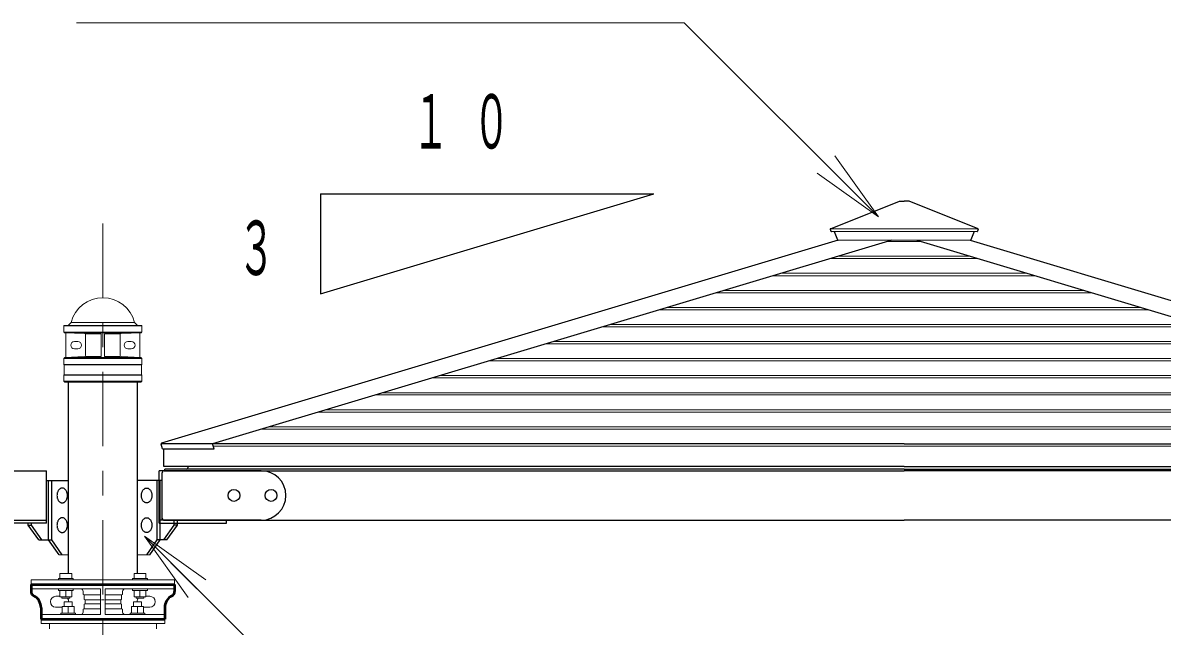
# Model space of a CAD drawing. Units: millimetres on the paper, scale 1:50. Extents: x -365 to 10, y -38 to 257.
# Drawn here: x -266.93 to -220.86, y 102.19 to 126.6 of the extents above; entities that cross this region are included whole.
import ezdxf
from ezdxf.enums import TextEntityAlignment as Align

# ---------------------------------------------------------------- set-up
doc = ezdxf.new("R2010")
doc.units = ezdxf.units.MM
doc.linetypes.add('USER2', pattern=[6, 3, -1, 1, -1])
doc.layers.add('LY_1', color=7, linetype='Continuous', lineweight=25)
doc.styles.add('ＭＳ ゴシック', font='')
doc.styles.get('ＭＳ ゴシック').set_extended_font_data('MS Gothic')

msp = doc.modelspace()

# ---------------------------------------------------------------- linework, layer by layer
at = {"layer": 'LY_1', "lineweight": 13}
for p, q in [((-234.099, 121.224), (-232.331, 118.75)), ((-232.331, 118.75), (-234.452, 120.871)), ((-232.331, 118.75), (-234.806, 120.517)), ((-265.271, 114.342), (-265.251, 114.362)), ((-265.271, 114.342), (-265.271, 114.082)), ((-265.271, 114.342), (-262.111, 114.342)), ((-265.251, 114.362), (-262.131, 114.362)), ((-265.089, 114.362), (-264.971, 114.48)), ((-264.971, 114.48), (-262.411, 114.48)), ((-262.293, 114.362), (-262.411, 114.48)), ((-262.131, 114.362), (-262.111, 114.342)), ((-262.111, 114.342), (-262.111, 114.082)), ((-265.271, 114.082), (-262.111, 114.082)), ((-265.271, 114.082), (-265.251, 114.062)), ((-265.251, 114.062), (-264.429, 114.026)), ((-265.251, 114.062), (-262.131, 114.062)), ((-265.191, 114.058), (-265.191, 113.066)), ((-264.391, 114.024), (-263.761, 114.024)), ((-264.391, 113.986), (-264.391, 113.137)), ((-263.761, 114.022), (-263.761, 113.102)), ((-262.991, 114.024), (-263.621, 114.024)), ((-263.621, 114.022), (-263.621, 113.102)), ((-262.991, 113.986), (-262.991, 113.137)), ((-262.131, 114.062), (-262.953, 114.026)), ((-262.191, 114.058), (-262.191, 113.066)), ((-262.131, 114.062), (-262.111, 114.082)), ((-264.841, 113.712), (-264.701, 113.712)), ((-264.841, 113.412), (-264.701, 113.412)), ((-262.541, 113.712), (-262.681, 113.712)), ((-262.541, 113.412), (-262.681, 113.412)), ((-265.231, 113.062), (-265.271, 113.022)), ((-265.271, 113.022), (-262.111, 113.022)), ((-265.271, 113.022), (-265.271, 112.782)), ((-265.231, 113.062), (-264.429, 113.097)), ((-265.231, 113.062), (-262.151, 113.062)), ((-264.391, 113.098), (-263.761, 113.098)), ((-262.991, 113.098), (-263.621, 113.098)), ((-262.151, 113.062), (-262.953, 113.097)), ((-262.151, 113.062), (-262.111, 113.022)), ((-262.111, 113.022), (-262.111, 112.782)), ((-265.271, 112.782), (-262.111, 112.782)), ((-265.271, 112.782), (-265.251, 112.762)), ((-265.251, 112.762), (-262.131, 112.762)), ((-265.251, 112.762), (-265.251, 112.362)), ((-262.111, 112.782), (-262.131, 112.762)), ((-262.131, 112.762), (-262.131, 112.362)), ((-265.251, 112.362), (-265.271, 112.342)), ((-265.271, 112.342), (-262.111, 112.342)), ((-265.271, 112.342), (-265.271, 112.102)), ((-265.271, 112.102), (-262.111, 112.102)), ((-265.271, 112.102), (-265.231, 112.062)), ((-265.251, 112.362), (-262.131, 112.362)), ((-265.231, 112.062), (-262.151, 112.062)), ((-262.111, 112.102), (-262.151, 112.062)), ((-262.131, 112.362), (-262.111, 112.342)), ((-262.111, 112.342), (-262.111, 112.102)), ((-262.009, 105.829), (-259.888, 103.708)), ((-262.009, 105.829), (-259.534, 104.061)), ((-260.242, 103.354), (-262.009, 105.829)), ((-261.793, 105.08), (-262.293, 105.08)), ((-264.891, 104.124), (-265.491, 104.124)), ((-265.491, 104.124), (-265.491, 104.06)), ((-265.431, 104.324), (-265.431, 104.124)), ((-264.951, 104.324), (-265.431, 104.324)), ((-264.951, 104.324), (-264.951, 104.124)), ((-264.891, 104.124), (-264.891, 104.06)), ((-261.891, 104.124), (-262.491, 104.124)), ((-262.491, 104.124), (-262.491, 104.06)), ((-261.951, 104.324), (-262.431, 104.324)), ((-262.431, 104.324), (-262.431, 104.124)), ((-261.951, 104.324), (-261.951, 104.124)), ((-261.891, 104.124), (-261.891, 104.06)), ((-266.591, 104.06), (-266.591, 103.88)), ((-260.791, 104.06), (-266.591, 104.06)), ((-266.591, 103.7), (-263.781, 103.7)), ((-265.491, 103.636), (-265.491, 103.7)), ((-264.891, 103.636), (-264.891, 103.7)), ((-263.781, 103.7), (-263.781, 102.66)), ((-263.601, 103.7), (-263.601, 102.66)), ((-260.791, 103.7), (-263.601, 103.7)), ((-262.491, 103.636), (-262.491, 103.7)), ((-261.891, 103.636), (-261.891, 103.7)), ((-260.791, 104.06), (-260.791, 103.88)), ((-265.591, 103.4), (-265.431, 103.4)), ((-265.491, 103.636), (-264.891, 103.636)), ((-265.431, 103.376), (-265.431, 103.636)), ((-265.431, 103.376), (-264.951, 103.376)), ((-265.351, 103.324), (-265.351, 103.376)), ((-265.351, 103.324), (-265.031, 103.324)), ((-265.191, 103.376), (-265.191, 103.636)), ((-265.031, 103.324), (-265.031, 103.376)), ((-264.951, 103.376), (-264.951, 103.636)), ((-264.491, 103.6), (-264.491, 103.48)), ((-264.451, 103.46), (-264.491, 103.48)), ((-263.781, 103.46), (-264.451, 103.46)), ((-264.451, 103.46), (-264.451, 103.28)), ((-264.411, 103.26), (-264.451, 103.28)), ((-263.781, 103.26), (-264.411, 103.26)), ((-264.411, 103.26), (-264.411, 103.1)), ((-263.641, 103.26), (-263.741, 103.26)), ((-263.601, 103.46), (-262.931, 103.46)), ((-263.601, 103.26), (-262.971, 103.26)), ((-262.971, 103.26), (-262.931, 103.28)), ((-262.971, 103.26), (-262.971, 103.1)), ((-262.931, 103.46), (-262.891, 103.48)), ((-262.931, 103.46), (-262.931, 103.28)), ((-262.891, 103.6), (-262.891, 103.48)), ((-261.891, 103.636), (-262.491, 103.636)), ((-262.431, 103.376), (-262.431, 103.636)), ((-261.951, 103.376), (-262.431, 103.376)), ((-262.351, 103.324), (-262.351, 103.376)), ((-262.031, 103.324), (-262.351, 103.324)), ((-262.191, 103.376), (-262.191, 103.636)), ((-262.031, 103.324), (-262.031, 103.376)), ((-261.951, 103.376), (-261.951, 103.636)), ((-261.791, 103.4), (-261.951, 103.4)), ((-265.591, 102.96), (-265.331, 102.96)), ((-265.331, 102.984), (-264.851, 102.984)), ((-265.331, 102.984), (-265.331, 102.724)), ((-264.931, 103.18), (-265.251, 103.18)), ((-265.251, 103.18), (-265.251, 102.984)), ((-265.091, 102.984), (-265.091, 102.724)), ((-264.931, 103.18), (-264.931, 102.984)), ((-264.851, 102.984), (-264.851, 102.724)), ((-264.491, 102.88), (-264.451, 102.9)), ((-264.491, 102.88), (-264.491, 102.76)), ((-264.451, 103.08), (-264.411, 103.1)), ((-264.451, 103.08), (-264.451, 102.9)), ((-263.781, 102.9), (-264.451, 102.9)), ((-263.781, 103.1), (-264.411, 103.1)), ((-263.601, 103.1), (-262.971, 103.1)), ((-263.601, 102.9), (-262.931, 102.9)), ((-262.931, 103.08), (-262.971, 103.1)), ((-262.931, 103.08), (-262.931, 102.9)), ((-262.891, 102.88), (-262.931, 102.9)), ((-262.891, 102.88), (-262.891, 102.76)), ((-262.051, 102.984), (-262.531, 102.984)), ((-262.531, 102.984), (-262.531, 102.724)), ((-262.451, 103.18), (-262.451, 102.984)), ((-262.131, 103.18), (-262.451, 103.18)), ((-262.291, 102.984), (-262.291, 102.724)), ((-262.131, 103.18), (-262.131, 102.984)), ((-262.051, 102.984), (-262.051, 102.724)), ((-261.791, 102.96), (-262.051, 102.96)), ((-266.191, 102.66), (-263.781, 102.66)), ((-266.191, 102.48), (-266.191, 102.3)), ((-266.191, 102.48), (-261.191, 102.48)), ((-266.191, 102.3), (-261.191, 102.3)), ((-265.854, 102.3), (-265.854, 102.08)), ((-265.391, 102.724), (-264.791, 102.724)), ((-265.391, 102.724), (-265.391, 102.66)), ((-264.791, 102.724), (-264.791, 102.66)), ((-261.191, 102.66), (-263.601, 102.66)), ((-262.591, 102.724), (-262.591, 102.66)), ((-262.591, 102.724), (-261.991, 102.724)), ((-261.991, 102.724), (-261.991, 102.66)), ((-261.528, 102.3), (-261.528, 102.08)), ((-261.191, 102.48), (-261.191, 102.3))]:
    msp.add_line(p, q, dxfattribs=at)
at = {"layer": 'LY_1'}
for p, q in [((-254.898, 119.678), (-254.898, 115.634)), ((-254.898, 119.678), (-241.418, 119.678)), ((-254.898, 115.633), (-241.418, 119.677)), ((-265.089, 112.062), (-265.089, 104.324)), ((-262.293, 104.324), (-262.293, 112.062)), ((-261.231, 108.649), (-261.231, 109.361)), ((-231.291, 108.649), (-261.231, 108.649)), ((-231.291, 108.649), (-201.351, 108.649)), ((-261.496, 105.68), (-261.496, 108.08)), ((-261.369, 105.68), (-261.369, 108.08)), ((-260.803, 106.28), (-260.803, 106.48)), ((-260.676, 106.28), (-260.676, 106.48)), ((-261.228, 105.68), (-260.803, 106.28)), ((-261.1, 105.68), (-260.676, 106.28)), ((-260.676, 106.28), (-260.803, 106.28)), ((-261.92, 105.08), (-261.496, 105.68)), ((-261.793, 105.08), (-261.369, 105.68)), ((-261.1, 105.68), (-261.496, 105.68))]:
    msp.add_line(p, q, dxfattribs=at)
at = {"layer": 'LY_1', "color": 2}
for p, q in [((-234.272, 118.272), (-231.489, 119.38)), ((-231.489, 119.38), (-231.291, 119.38)), ((-231.092, 119.38), (-231.291, 119.38)), ((-228.309, 118.272), (-231.092, 119.38)), ((-234.283, 118.246), (-234.254, 118.172)), ((-234.12, 118.159), (-233.984, 117.819)), ((-228.462, 118.159), (-228.597, 117.819)), ((-228.298, 118.246), (-228.328, 118.172)), ((-261.291, 108.08), (-262.293, 108.08))]:
    msp.add_line(p, q, dxfattribs=at)
at = {"layer": 'LY_1', "linetype": 'USER2', "lineweight": 13}
msp.add_line((-263.691, 55.48), (-263.691, 118.704), dxfattribs=at)
at = {"layer": 'LY_1', "color": 2, "lineweight": 13}
for p, q in [((-234.281, 118.265), (-231.291, 118.265)), ((-234.235, 118.159), (-231.291, 118.159)), ((-228.3, 118.265), (-231.291, 118.265)), ((-228.346, 118.159), (-231.291, 118.159)), ((-233.966, 117.806), (-231.291, 117.806)), ((-228.616, 117.806), (-231.291, 117.806))]:
    msp.add_line(p, q, dxfattribs=at)
at = {"layer": 'LY_1', "color": 131}
for p, q in [((-233.962, 117.806), (-261.315, 109.6)), ((-231.796, 117.806), (-259.252, 109.569)), ((-230.785, 117.806), (-203.33, 109.569)), ((-228.62, 117.806), (-201.267, 109.6)), ((-261.276, 109.361), (-261.336, 109.56)), ((-261.276, 109.361), (-259.189, 109.361)), ((-259.189, 109.361), (-259.252, 109.569)), ((-261.291, 106.56), (-261.291, 108.4)), ((-261.211, 108.48), (-231.291, 108.48)), ((-231.291, 108.544), (-261.191, 108.544)), ((-261.191, 108.48), (-261.191, 108.544)), ((-260.311, 108.48), (-261.191, 108.48)), ((-261.111, 108.48), (-260.271, 108.48)), ((-260.255, 108.649), (-260.255, 108.6)), ((-231.291, 108.544), (-201.391, 108.544)), ((-201.371, 108.48), (-231.291, 108.48)), ((-261.291, 106.48), (-261.291, 108.08)), ((-260.676, 106.48), (-261.291, 106.48)), ((-261.211, 106.48), (-231.291, 106.48)), ((-201.371, 106.48), (-231.291, 106.48))]:
    msp.add_line(p, q, dxfattribs=at)
at = {"layer": 'LY_1', "color": 12, "lineweight": 13}
for p, q in [((-231.981, 117.751), (-231.291, 117.751)), ((-230.601, 117.751), (-231.291, 117.751)), ((-234.279, 117.061), (-231.291, 117.061)), ((-233.965, 117.155), (-231.291, 117.155)), ((-228.617, 117.155), (-231.291, 117.155)), ((-228.302, 117.061), (-231.291, 117.061)), ((-236.578, 116.371), (-231.291, 116.371)), ((-236.264, 116.466), (-231.291, 116.466)), ((-226.318, 116.466), (-231.291, 116.466)), ((-226.003, 116.371), (-231.291, 116.371)), ((-238.877, 115.682), (-231.291, 115.682)), ((-238.563, 115.776), (-231.291, 115.776)), ((-224.019, 115.776), (-231.291, 115.776)), ((-223.705, 115.682), (-231.291, 115.682)), ((-241.176, 114.992), (-231.291, 114.992)), ((-240.861, 115.087), (-231.291, 115.087)), ((-221.72, 115.087), (-231.291, 115.087)), ((-221.406, 114.992), (-231.291, 114.992)), ((-243.475, 114.303), (-231.291, 114.303)), ((-243.16, 114.397), (-231.291, 114.397)), ((-219.421, 114.397), (-231.291, 114.397)), ((-219.107, 114.303), (-231.291, 114.303)), ((-245.773, 113.613), (-231.291, 113.613)), ((-245.459, 113.707), (-231.291, 113.707)), ((-217.123, 113.707), (-231.291, 113.707)), ((-216.808, 113.613), (-231.291, 113.613)), ((-248.072, 112.923), (-231.291, 112.923)), ((-247.758, 113.018), (-231.291, 113.018)), ((-214.824, 113.018), (-231.291, 113.018)), ((-214.509, 112.923), (-231.291, 112.923)), ((-250.371, 112.234), (-231.291, 112.234)), ((-250.057, 112.328), (-231.291, 112.328)), ((-212.525, 112.328), (-231.291, 112.328)), ((-212.211, 112.234), (-231.291, 112.234)), ((-252.67, 111.544), (-231.291, 111.544)), ((-252.355, 111.638), (-231.291, 111.638)), ((-210.226, 111.638), (-231.291, 111.638)), ((-209.912, 111.544), (-231.291, 111.544)), ((-254.968, 110.854), (-231.291, 110.854)), ((-254.654, 110.949), (-231.291, 110.949)), ((-207.927, 110.949), (-231.291, 110.949)), ((-207.613, 110.854), (-231.291, 110.854)), ((-257.267, 110.165), (-231.291, 110.165)), ((-256.953, 110.259), (-231.291, 110.259)), ((-205.629, 110.259), (-231.291, 110.259)), ((-205.314, 110.165), (-231.291, 110.165))]:
    msp.add_line(p, q, dxfattribs=at)
at = {"layer": 'LY_1', "color": 4}
for p, q in [((-231.291, 109.569), (-261.291, 109.569)), ((-231.291, 109.569), (-201.291, 109.569)), ((-270.091, 108.48), (-265.971, 108.48)), ((-265.971, 106.36), (-265.971, 108.48)), ((-265.971, 108.08), (-265.089, 108.08)), ((-265.886, 105.68), (-265.886, 108.08)), ((-265.758, 105.68), (-265.758, 108.08)), ((-270.091, 106.48), (-265.971, 106.48)), ((-265.971, 106.36), (-268.691, 106.36)), ((-266.706, 106.28), (-266.706, 106.36)), ((-266.706, 106.28), (-266.579, 106.28)), ((-266.281, 105.68), (-266.706, 106.28)), ((-266.579, 106.28), (-266.579, 106.36)), ((-266.154, 105.68), (-266.579, 106.28)), ((-266.281, 105.68), (-265.758, 105.68)), ((-265.461, 105.08), (-265.886, 105.68)), ((-265.334, 105.08), (-265.758, 105.68))]:
    msp.add_line(p, q, dxfattribs=at)
at = {"layer": 'LY_1', "color": 4, "lineweight": 13}
for p, q in [((-259.223, 109.475), (-231.291, 109.475)), ((-203.358, 109.475), (-231.291, 109.475)), ((-265.461, 105.08), (-265.089, 105.08))]:
    msp.add_line(p, q, dxfattribs=at)
at = {"layer": 'LY_1', "color": 40}
for p, q in [((-257.291, 108.48), (-261.411, 108.48)), ((-261.411, 106.36), (-261.411, 108.48)), ((-257.291, 106.48), (-261.411, 106.48)), ((-258.691, 106.36), (-258.691, 106.48)), ((-261.411, 106.36), (-258.691, 106.36))]:
    msp.add_line(p, q, dxfattribs=at)
at = {"layer": 'LY_1', "color": 140, "lineweight": 50}
for p, q in [((-266.591, 103.88), (-266.591, 103.596)), ((-266.591, 103.88), (-260.791, 103.88)), ((-260.791, 103.88), (-260.791, 103.596)), ((-266.191, 102.94), (-266.191, 102.48)), ((-261.191, 102.94), (-261.191, 102.48)), ((-266.191, 102.48), (-261.191, 102.48))]:
    msp.add_line(p, q, dxfattribs=at)
at = {"layer": 'LY_1', "lineweight": 13}
for points in [[(-232.331, 118.75), (-240.183, 126.602), (-264.762, 126.602)], [(-262.009, 105.829), (-253.415, 97.234), (-228.46, 97.234)]]:
    msp.add_lwpolyline(points, dxfattribs=at)
at = {"layer": 'LY_1', "color": 4}
for points in [[(-265.334, 107.78), (-265.353, 107.778), (-265.371, 107.775), (-265.389, 107.769), (-265.407, 107.761), (-265.424, 107.751), (-265.44, 107.739), (-265.456, 107.725), (-265.47, 107.709), (-265.484, 107.692), (-265.497, 107.672), (-265.508, 107.652), (-265.518, 107.63), (-265.526, 107.606), (-265.533, 107.582), (-265.539, 107.557), (-265.543, 107.532), (-265.545, 107.506), (-265.546, 107.48), (-265.545, 107.453), (-265.543, 107.427), (-265.539, 107.402), (-265.533, 107.377), (-265.526, 107.353), (-265.518, 107.33), (-265.508, 107.308), (-265.497, 107.287), (-265.484, 107.267), (-265.47, 107.25), (-265.456, 107.234), (-265.44, 107.22), (-265.424, 107.208), (-265.407, 107.198), (-265.389, 107.19), (-265.371, 107.184), (-265.353, 107.181), (-265.334, 107.18), (-265.316, 107.181), (-265.297, 107.184), (-265.279, 107.19), (-265.261, 107.198), (-265.244, 107.208), (-265.228, 107.22), (-265.212, 107.234), (-265.198, 107.25), (-265.184, 107.267), (-265.172, 107.287), (-265.16, 107.308), (-265.15, 107.33), (-265.142, 107.353), (-265.135, 107.377), (-265.129, 107.402), (-265.125, 107.427), (-265.123, 107.453), (-265.122, 107.48), (-265.123, 107.506), (-265.125, 107.532), (-265.129, 107.557), (-265.135, 107.582), (-265.142, 107.606), (-265.15, 107.63), (-265.16, 107.652), (-265.172, 107.672), (-265.184, 107.692), (-265.198, 107.709), (-265.212, 107.725), (-265.228, 107.739), (-265.244, 107.751), (-265.261, 107.761), (-265.279, 107.769), (-265.297, 107.775), (-265.316, 107.778)], [(-265.334, 106.58), (-265.353, 106.578), (-265.371, 106.575), (-265.389, 106.569), (-265.407, 106.561), (-265.424, 106.551), (-265.44, 106.539), (-265.456, 106.525), (-265.47, 106.509), (-265.484, 106.492), (-265.497, 106.472), (-265.508, 106.452), (-265.518, 106.43), (-265.526, 106.406), (-265.533, 106.382), (-265.539, 106.357), (-265.543, 106.332), (-265.545, 106.306), (-265.546, 106.28), (-265.545, 106.253), (-265.543, 106.227), (-265.539, 106.202), (-265.533, 106.177), (-265.526, 106.153), (-265.518, 106.13), (-265.508, 106.108), (-265.497, 106.087), (-265.484, 106.067), (-265.47, 106.05), (-265.456, 106.034), (-265.44, 106.02), (-265.424, 106.008), (-265.407, 105.998), (-265.389, 105.99), (-265.371, 105.984), (-265.353, 105.981), (-265.334, 105.98), (-265.316, 105.981), (-265.297, 105.984), (-265.279, 105.99), (-265.261, 105.998), (-265.244, 106.008), (-265.228, 106.02), (-265.212, 106.034), (-265.198, 106.05), (-265.184, 106.067), (-265.172, 106.087), (-265.16, 106.108), (-265.15, 106.13), (-265.142, 106.153), (-265.135, 106.177), (-265.129, 106.202), (-265.125, 106.227), (-265.123, 106.253), (-265.122, 106.28), (-265.123, 106.306), (-265.125, 106.332), (-265.129, 106.357), (-265.135, 106.382), (-265.142, 106.406), (-265.15, 106.43), (-265.16, 106.452), (-265.172, 106.472), (-265.184, 106.492), (-265.198, 106.509), (-265.212, 106.525), (-265.228, 106.539), (-265.244, 106.551), (-265.261, 106.561), (-265.279, 106.569), (-265.297, 106.575), (-265.316, 106.578)]]:
    msp.add_lwpolyline(points, close=True, dxfattribs=at)
at = {"layer": 'LY_1'}
for points in [[(-261.92, 107.78), (-261.902, 107.778), (-261.883, 107.775), (-261.865, 107.769), (-261.848, 107.761), (-261.831, 107.751), (-261.814, 107.739), (-261.799, 107.725), (-261.784, 107.709), (-261.77, 107.692), (-261.758, 107.672), (-261.746, 107.652), (-261.737, 107.63), (-261.728, 107.606), (-261.721, 107.582), (-261.715, 107.557), (-261.711, 107.532), (-261.709, 107.506), (-261.708, 107.48), (-261.709, 107.453), (-261.711, 107.427), (-261.715, 107.402), (-261.721, 107.377), (-261.728, 107.353), (-261.737, 107.33), (-261.746, 107.308), (-261.758, 107.287), (-261.77, 107.267), (-261.784, 107.25), (-261.799, 107.234), (-261.814, 107.22), (-261.831, 107.208), (-261.848, 107.198), (-261.865, 107.19), (-261.883, 107.184), (-261.902, 107.181), (-261.92, 107.18), (-261.939, 107.181), (-261.957, 107.184), (-261.975, 107.19), (-261.993, 107.198), (-262.01, 107.208), (-262.026, 107.22), (-262.042, 107.234), (-262.057, 107.25), (-262.07, 107.267), (-262.083, 107.287), (-262.094, 107.308), (-262.104, 107.33), (-262.112, 107.353), (-262.12, 107.377), (-262.125, 107.402), (-262.129, 107.427), (-262.132, 107.453), (-262.132, 107.48), (-262.132, 107.506), (-262.129, 107.532), (-262.125, 107.557), (-262.12, 107.582), (-262.112, 107.606), (-262.104, 107.63), (-262.094, 107.652), (-262.083, 107.672), (-262.07, 107.692), (-262.057, 107.709), (-262.042, 107.725), (-262.026, 107.739), (-262.01, 107.751), (-261.993, 107.761), (-261.975, 107.769), (-261.957, 107.775), (-261.939, 107.778)], [(-261.92, 106.58), (-261.902, 106.578), (-261.883, 106.575), (-261.865, 106.569), (-261.848, 106.561), (-261.831, 106.551), (-261.814, 106.539), (-261.799, 106.525), (-261.784, 106.509), (-261.77, 106.492), (-261.758, 106.472), (-261.746, 106.452), (-261.737, 106.43), (-261.728, 106.406), (-261.721, 106.382), (-261.715, 106.357), (-261.711, 106.332), (-261.709, 106.306), (-261.708, 106.28), (-261.709, 106.253), (-261.711, 106.227), (-261.715, 106.202), (-261.721, 106.177), (-261.728, 106.153), (-261.737, 106.13), (-261.746, 106.108), (-261.758, 106.087), (-261.77, 106.067), (-261.784, 106.05), (-261.799, 106.034), (-261.814, 106.02), (-261.831, 106.008), (-261.848, 105.998), (-261.865, 105.99), (-261.883, 105.984), (-261.902, 105.981), (-261.92, 105.98), (-261.939, 105.981), (-261.957, 105.984), (-261.975, 105.99), (-261.993, 105.998), (-262.01, 106.008), (-262.026, 106.02), (-262.042, 106.034), (-262.057, 106.05), (-262.07, 106.067), (-262.083, 106.087), (-262.094, 106.108), (-262.104, 106.13), (-262.112, 106.153), (-262.12, 106.177), (-262.125, 106.202), (-262.129, 106.227), (-262.132, 106.253), (-262.132, 106.28), (-262.132, 106.306), (-262.129, 106.332), (-262.125, 106.357), (-262.12, 106.382), (-262.112, 106.406), (-262.104, 106.43), (-262.094, 106.452), (-262.083, 106.472), (-262.07, 106.492), (-262.057, 106.509), (-262.042, 106.525), (-262.026, 106.539), (-262.01, 106.551), (-261.993, 106.561), (-261.975, 106.569), (-261.957, 106.575), (-261.939, 106.578)]]:
    msp.add_lwpolyline(points, close=True, dxfattribs=at)
at = {"layer": 'LY_1', "color": 40}
for centre in [(-258.391, 107.48), (-256.891, 107.48)]:
    msp.add_circle(centre, 0.24, dxfattribs=at)
at = {"layer": 'LY_1', "color": 2}
for centre, start, end in [((-234.265, 118.254), 111.7, 201.7), ((-234.235, 118.179), 201.7, 270), ((-228.346, 118.179), 270, 338.3), ((-228.317, 118.254), 338.3, 68.3), ((-233.966, 117.826), 196.7, 270), ((-228.616, 117.826), 270, 343.3)]:
    msp.add_arc(centre, 0.02, start, end, dxfattribs=at)
at = {"layer": 'LY_1', "lineweight": 13}
for centre, radius, start, end in [((-263.691, 114.16), 1.319, 14.0025, 165.9975), ((-264.431, 113.986), 0.04, 0, 87.5), ((-263.801, 114.022), 0.04, 0, 90), ((-263.581, 114.022), 0.04, 90, 180), ((-262.951, 113.986), 0.04, 92.5, 180), ((-264.841, 113.562), 0.15, 90, 270), ((-264.701, 113.562), 0.15, 270, 90), ((-262.681, 113.562), 0.15, 90, 270), ((-262.541, 113.562), 0.15, 270, 90), ((-264.431, 113.137), 0.04, 272.5, 0), ((-263.801, 113.102), 0.04, 270, 0), ((-263.581, 113.102), 0.04, 180, 270), ((-262.951, 113.137), 0.04, 180, 267.5), ((-264.591, 103.6), 0.1, 0, 90), ((-262.791, 103.6), 0.1, 90, 180), ((-265.591, 103.18), 0.22, 90, 267.3386), ((-265.291, 103.18), 0.22, 0.0002, 40.887), ((-262.091, 103.18), 0.22, 139.113, 179.9998), ((-261.791, 103.18), 0.22, 270, 90), ((-264.591, 102.76), 0.1, 270, 0), ((-262.791, 102.76), 0.1, 180, 270)]:
    msp.add_arc(centre, radius, start, end, dxfattribs=at)
at = {"layer": 'LY_1', "color": 131}
for centre, radius, start, end in [((-261.306, 109.57), 0.032, 106.6992, 196.6992), ((-261.211, 108.4), 0.08, 90, 180), ((-260.311, 108.6), 0.056, 270, 0), ((-261.211, 106.56), 0.08, 180, 270)]:
    msp.add_arc(centre, radius, start, end, dxfattribs=at)
at = {"layer": 'LY_1', "color": 40}
msp.add_arc((-257.291, 107.48), 1, 270, 90, dxfattribs=at)
at = {"layer": 'LY_1', "color": 140, "lineweight": 50}
for centre, radius, start, end in [((-266.391, 103.596), 0.2, 180, 242.7423), ((-266.729, 102.94), 0.538, 0, 62.7423), ((-260.653, 102.94), 0.538, 117.2577, 180), ((-260.991, 103.596), 0.2, 297.2577, 0)]:
    msp.add_arc(centre, radius, start, end, dxfattribs=at)

# ---------------------------------------------------------------- texts
at = {"layer": 'LY_1', "style": 'ＭＳ ゴシック', "width": 0.5}
msp.add_text('３', height=2.199, dxfattribs=at).set_placement((-257.485, 117.497), align=Align.MIDDLE_CENTER)
at = {"layer": 'LY_1', "insert": (-248.73, 122.597), "char_height": 2.199, "attachment_point": 5, "style": 'ＭＳ ゴシック'}
msp.add_mtext('\\T1.64;\\W0.5;１０', dxfattribs=at)

doc.saveas('drawing.dxf')
